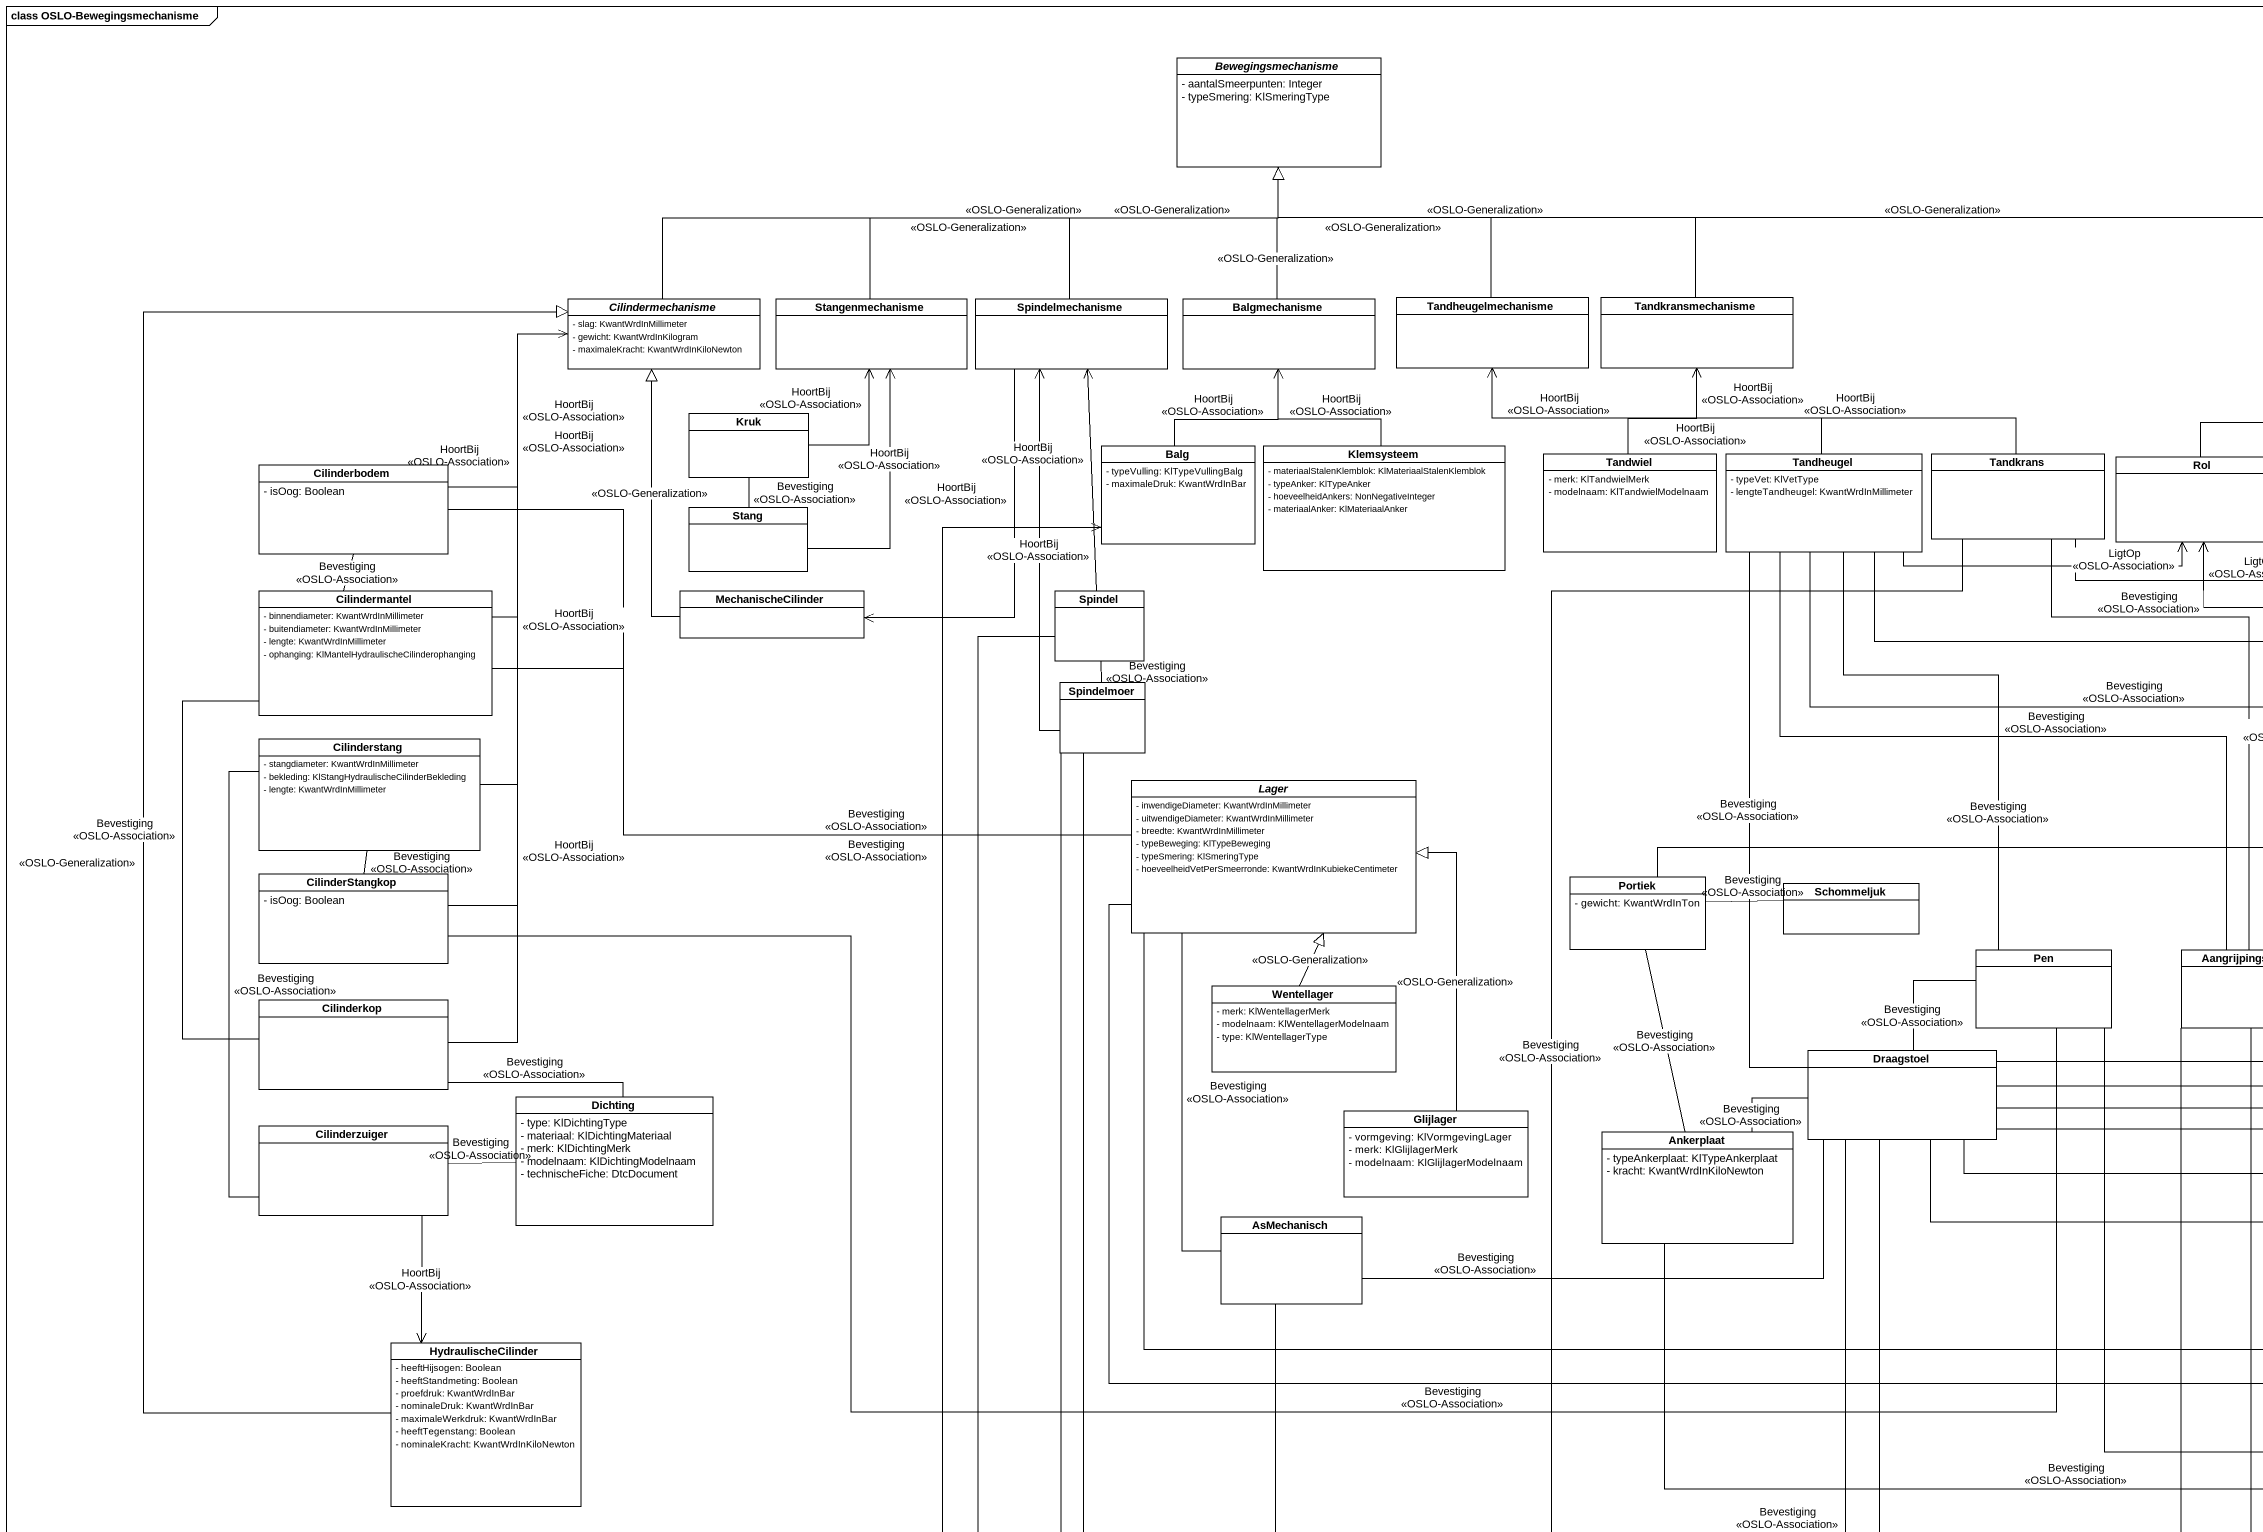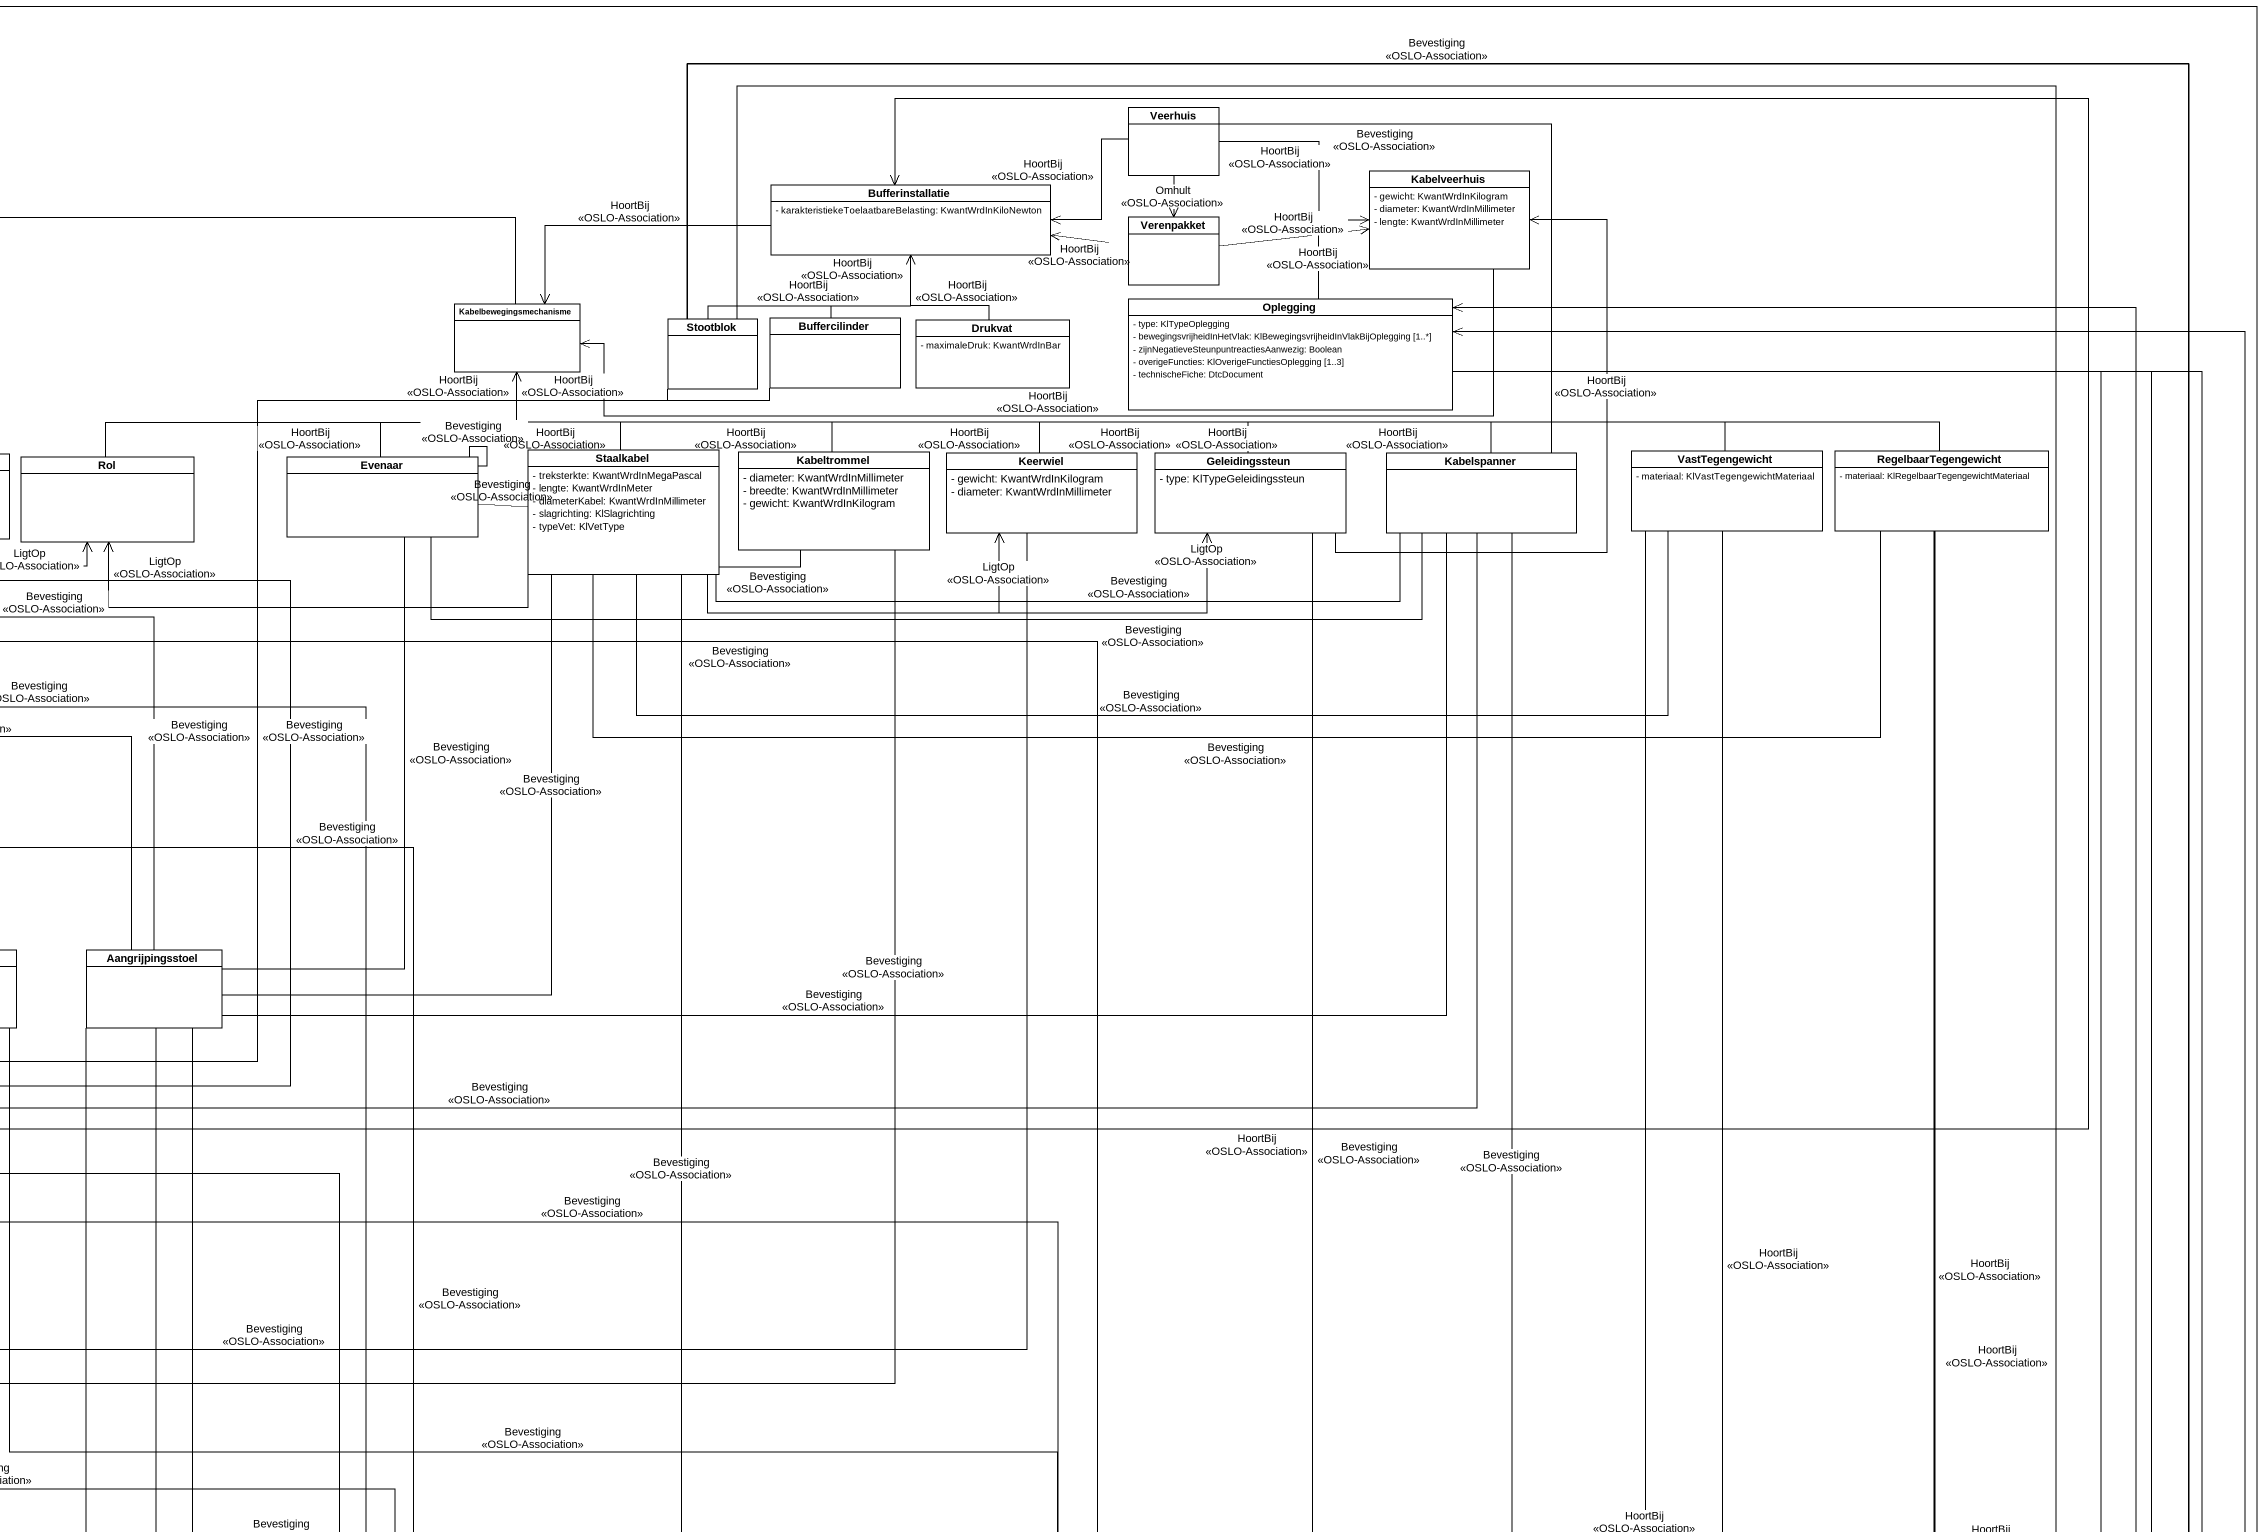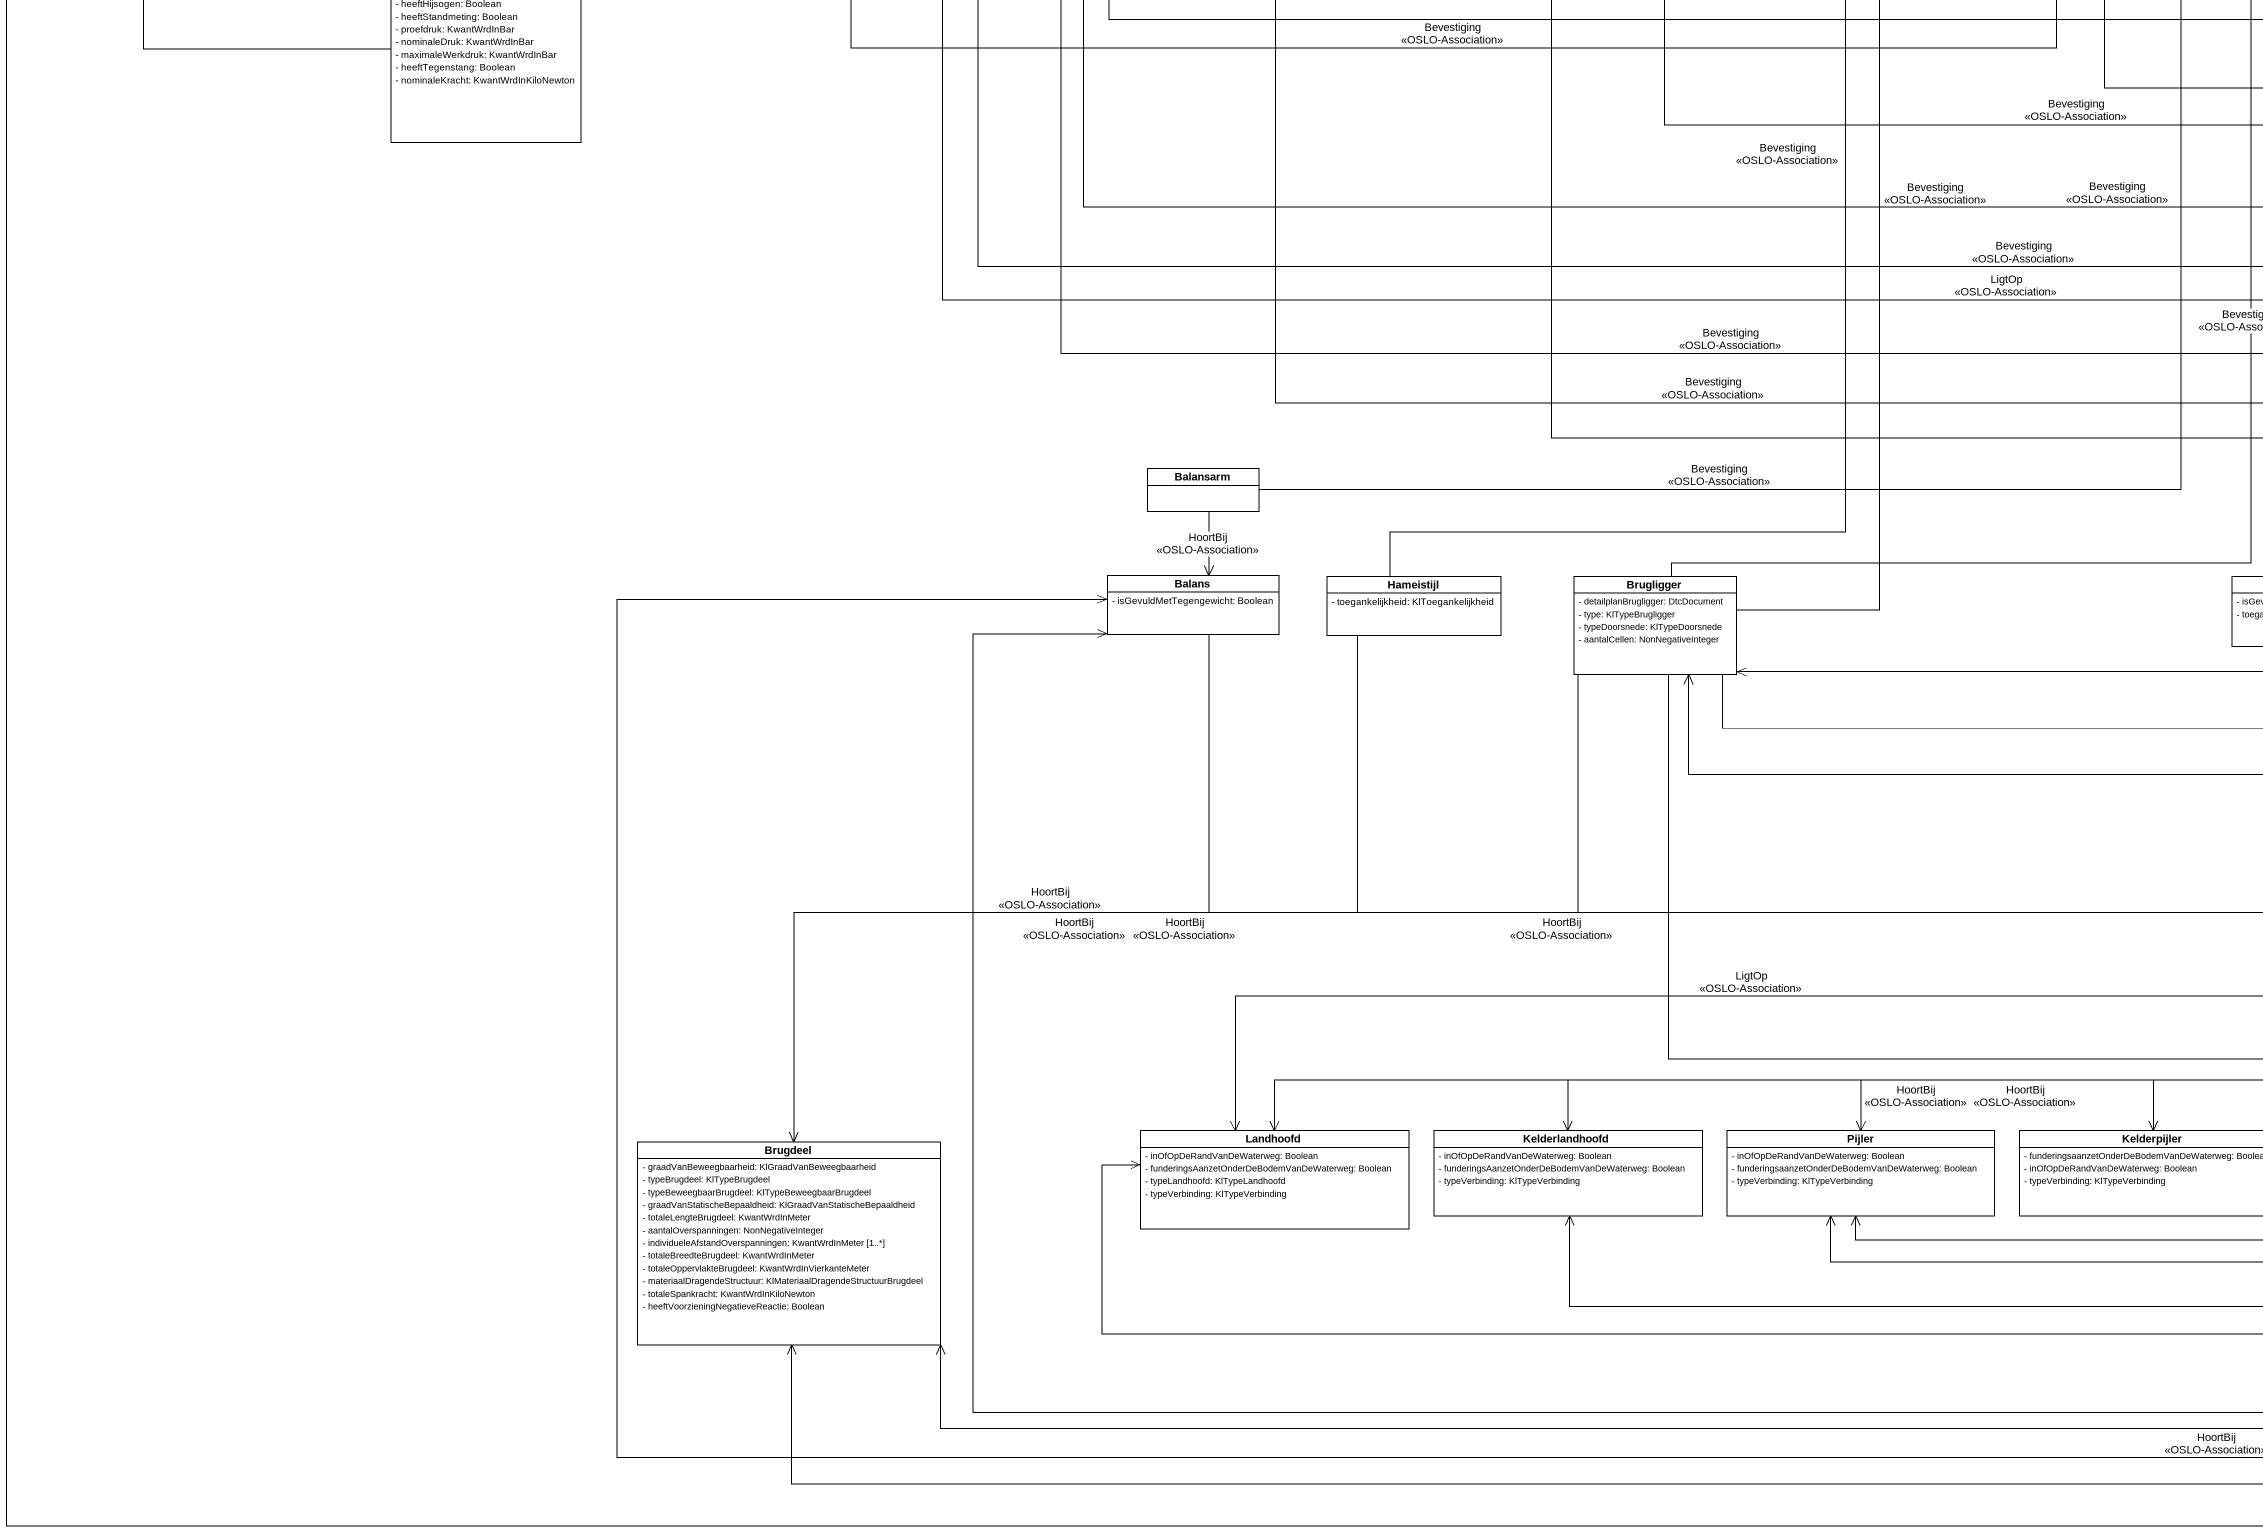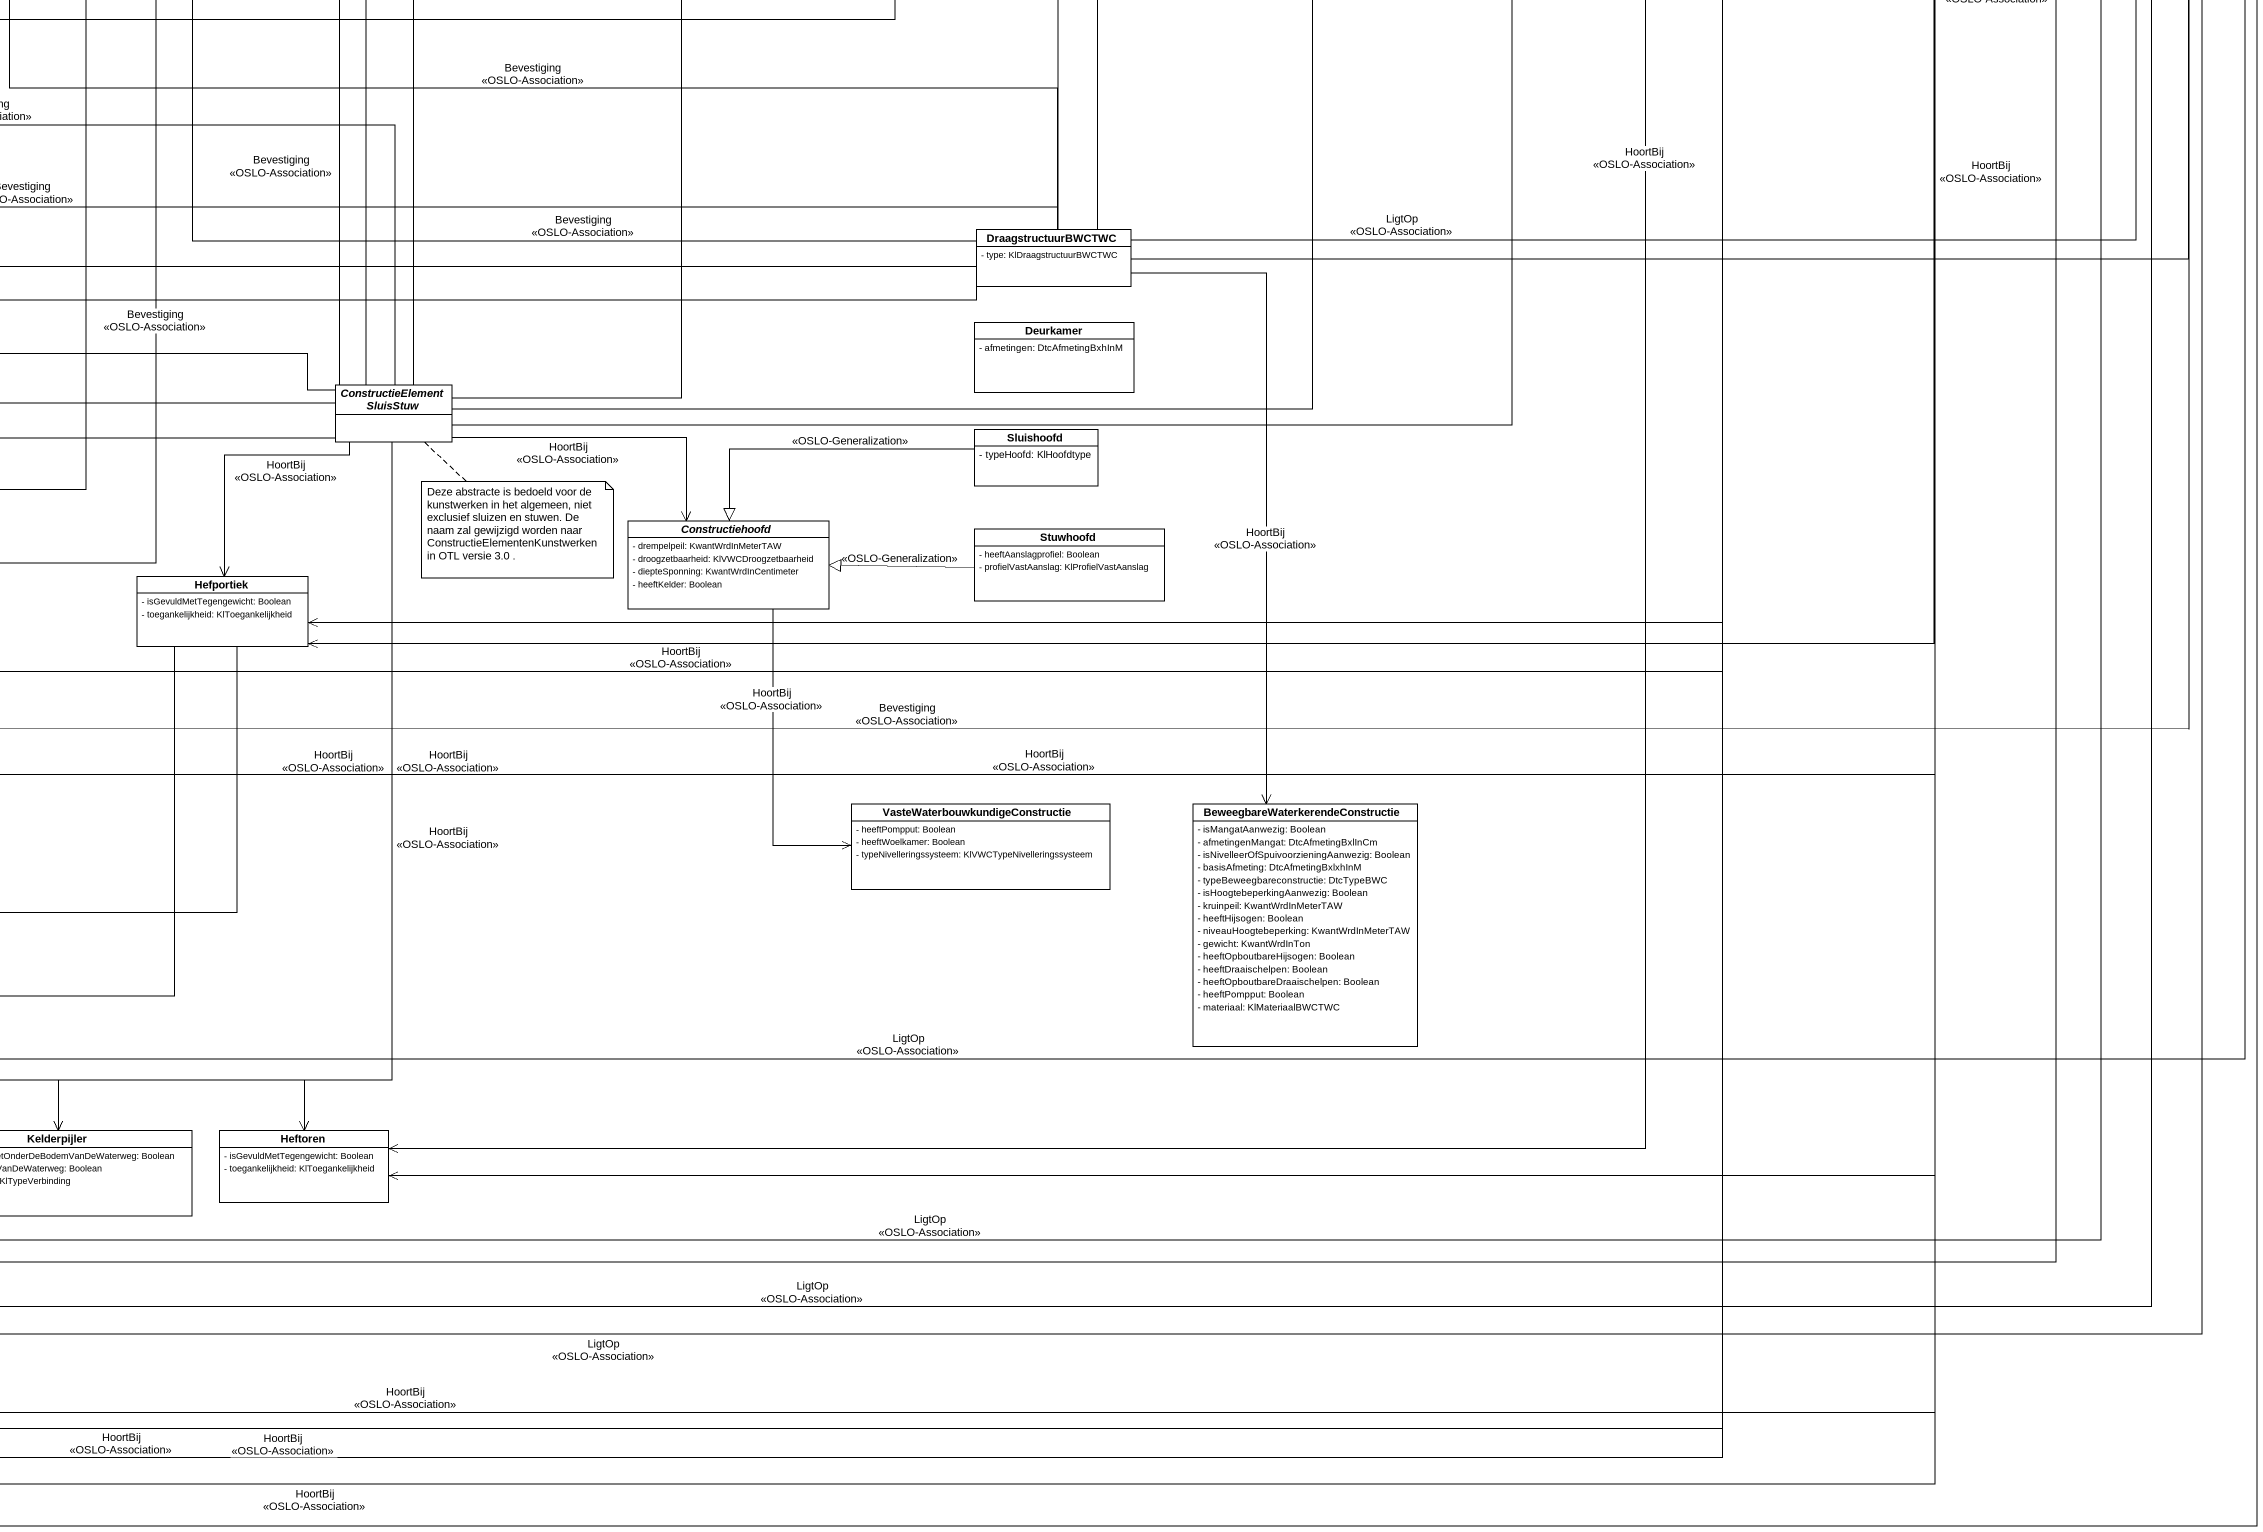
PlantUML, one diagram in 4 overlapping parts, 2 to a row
@startuml
mainframe class OSLO-Bewegingsmechanisme
hide circle
hide empty members
skinparam classAttributeIconSize 0
abstract class Bewegingsmechanisme #FFFFFF {
  - aantalSmeerpunten: Integer
  - typeSmering: KlSmeringType
}
class Veerhuis #FFFFFF
class Bufferinstallatie #FFFFFF {
  - karakteristiekeToelaatbareBelasting: KwantWrdInKiloNewton
}
class Kabelveerhuis #FFFFFF {
  - gewicht: KwantWrdInKilogram
  - diameter: KwantWrdInMillimeter
  - lengte: KwantWrdInMillimeter
}
class Verenpakket #FFFFFF
abstract class Cilindermechanisme #FFFFFF {
  - slag: KwantWrdInMillimeter
  - gewicht: KwantWrdInKilogram
  - maximaleKracht: KwantWrdInKiloNewton
}
class Stangenmechanisme #FFFFFF
class Spindelmechanisme #FFFFFF
class Balgmechanisme #FFFFFF
class Tandheugelmechanisme #FFFFFF
class Tandkransmechanisme #FFFFFF
class Kabelbewegingsmechanisme #FFFFFF
class Stootblok #FFFFFF
class Buffercilinder #FFFFFF
class Drukvat #FFFFFF {
  - maximaleDruk: KwantWrdInBar
}
class Oplegging #FFFFFF {
  - type: KlTypeOplegging
  - bewegingsvrijheidInHetVlak: KlBewegingsvrijheidInVlakBijOplegging [1..*]
  - zijnNegatieveSteunpuntreactiesAanwezig: Boolean
  - overigeFuncties: KlOverigeFunctiesOplegging [1..3]
  - technischeFiche: DtcDocument
}
class Kruk #FFFFFF
class Cilinderbodem #FFFFFF {
  - isOog: Boolean
}
class Balg #FFFFFF {
  - typeVulling: KlTypeVullingBalg
  - maximaleDruk: KwantWrdInBar
}
class Klemsysteem #FFFFFF {
  - materiaalStalenKlemblok: KlMateriaalStalenKlemblok
  - typeAnker: KlTypeAnker
  - hoeveelheidAnkers: NonNegativeInteger
  - materiaalAnker: KlMateriaalAnker
}
class Tandwiel #FFFFFF {
  - merk: KlTandwielMerk
  - modelnaam: KlTandwielModelnaam
}
class Tandheugel #FFFFFF {
  - typeVet: KlVetType
  - lengteTandheugel: KwantWrdInMillimeter
}
class Tandkrans #FFFFFF
class Rol #FFFFFF
class Evenaar #FFFFFF
class Staalkabel #FFFFFF {
  - treksterkte: KwantWrdInMegaPascal
  - lengte: KwantWrdInMeter
  - diameterKabel: KwantWrdInMillimeter
  - slagrichting: KlSlagrichting
  - typeVet: KlVetType
}
class Kabeltrommel #FFFFFF {
  - diameter: KwantWrdInMillimeter
  - breedte: KwantWrdInMillimeter
  - gewicht: KwantWrdInKilogram
}
class Keerwiel #FFFFFF {
  - gewicht: KwantWrdInKilogram
  - diameter: KwantWrdInMillimeter
}
class Geleidingssteun #FFFFFF {
  - type: KlTypeGeleidingssteun
}
class Kabelspanner #FFFFFF
class VastTegengewicht #FFFFFF {
  - materiaal: KlVastTegengewichtMateriaal
}
class RegelbaarTegengewicht #FFFFFF {
  - materiaal: KlRegelbaarTegengewichtMateriaal
}
class Stang #FFFFFF
class Cilindermantel #FFFFFF {
  - binnendiameter: KwantWrdInMillimeter
  - buitendiameter: KwantWrdInMillimeter
  - lengte: KwantWrdInMillimeter
  - ophanging: KlMantelHydraulischeCilinderophanging
}
class MechanischeCilinder #FFFFFF
class Spindel #FFFFFF
class Spindelmoer #FFFFFF
class Cilinderstang #FFFFFF {
  - stangdiameter: KwantWrdInMillimeter
  - bekleding: KlStangHydraulischeCilinderBekleding
  - lengte: KwantWrdInMillimeter
}
abstract class Lager #FFFFFF {
  - inwendigeDiameter: KwantWrdInMillimeter
  - uitwendigeDiameter: KwantWrdInMillimeter
  - breedte: KwantWrdInMillimeter
  - typeBeweging: KlTypeBeweging
  - typeSmering: KlSmeringType
  - hoeveelheidVetPerSmeerronde: KwantWrdInKubiekeCentimeter
}
class CilinderStangkop #FFFFFF {
  - isOog: Boolean
}
class Portiek #FFFFFF {
  - gewicht: KwantWrdInTon
}
class Schommeljuk #FFFFFF
class Pen #FFFFFF
class Aangrijpingsstoel #FFFFFF
class Cilinderkop #FFFFFF
class Wentellager #FFFFFF {
  - merk: KlWentellagerMerk
  - modelnaam: KlWentellagerModelnaam
  - type: KlWentellagerType
}
class Draagstoel #FFFFFF
class Dichting #FFFFFF {
  - type: KlDichtingType
  - materiaal: KlDichtingMateriaal
  - merk: KlDichtingMerk
  - modelnaam: KlDichtingModelnaam
  - technischeFiche: DtcDocument
}
class Cilinderzuiger #FFFFFF
class Glijlager #FFFFFF {
  - vormgeving: KlVormgevingLager
  - merk: KlGlijlagerMerk
  - modelnaam: KlGlijlagerModelnaam
}
class Ankerplaat #FFFFFF {
  - typeAnkerplaat: KlTypeAnkerplaat
  - kracht: KwantWrdInKiloNewton
}
class AsMechanisch #FFFFFF
class HydraulischeCilinder #FFFFFF {
  - heeftHijsogen: Boolean
  - heeftStandmeting: Boolean
  - proefdruk: KwantWrdInBar
  - nominaleDruk: KwantWrdInBar
  - maximaleWerkdruk: KwantWrdInBar
  - heeftTegenstang: Boolean
  - nominaleKracht: KwantWrdInKiloNewton
}
class DraagstructuurBWCTWC #FFFFFF {
  - type: KlDraagstructuurBWCTWC
}
class Deurkamer #FFFFFF {
  - afmetingen: DtcAfmetingBxhInM
}
abstract class ConstructieElementSluisStuw #FFFFFF
class Balansarm #FFFFFF
class Sluishoofd #FFFFFF {
  - typeHoofd: KlHoofdtype
}
abstract class Constructiehoofd #FFFFFF {
  - drempelpeil: KwantWrdInMeterTAW
  - droogzetbaarheid: KlVWCDroogzetbaarheid
  - diepteSponning: KwantWrdInCentimeter
  - heeftKelder: Boolean
}
class Stuwhoofd #FFFFFF {
  - heeftAanslagprofiel: Boolean
  - profielVastAanslag: KlProfielVastAanslag
}
class Balans #FFFFFF {
  - isGevuldMetTegengewicht: Boolean
}
class Hameistijl #FFFFFF {
  - toegankelijkheid: KlToegankelijkheid
}
class Brugligger #FFFFFF {
  - detailplanBrugligger: DtcDocument
  - type: KlTypeBrugligger
  - typeDoorsnede: KlTypeDoorsnede
  - aantalCellen: NonNegativeInteger
}
class Hefportiek #FFFFFF {
  - isGevuldMetTegengewicht: Boolean
  - toegankelijkheid: KlToegankelijkheid
}
class "VasteWaterbouwkundigeConstructie" as VasteWaterbouwkundigeConstru #FFFFFF {
  - heeftPompput: Boolean
  - heeftWoelkamer: Boolean
  - typeNivelleringssysteem: KlVWCTypeNivelleringssysteem
}
class "BeweegbareWaterkerendeConstructie" as BeweegbareWaterkerendeConstr #FFFFFF {
  - isMangatAanwezig: Boolean
  - afmetingenMangat: DtcAfmetingBxlInCm
  - isNivelleerOfSpuivoorzieningAanwezig: Boolean
  - basisAfmeting: DtcAfmetingBxlxhInM
  - typeBeweegbareconstructie: DtcTypeBWC
  - isHoogtebeperkingAanwezig: Boolean
  - kruinpeil: KwantWrdInMeterTAW
  - heeftHijsogen: Boolean
  - niveauHoogtebeperking: KwantWrdInMeterTAW
  - gewicht: KwantWrdInTon
  - heeftOpboutbareHijsogen: Boolean
  - heeftDraaischelpen: Boolean
  - heeftOpboutbareDraaischelpen: Boolean
  - heeftPompput: Boolean
  - materiaal: KlMateriaalBWCTWC
}
class Brugdeel #FFFFFF {
  - graadVanBeweegbaarheid: KlGraadVanBeweegbaarheid
  - typeBrugdeel: KlTypeBrugdeel
  - typeBeweegbaarBrugdeel: KlTypeBeweegbaarBrugdeel
  - graadVanStatischeBepaaldheid: KlGraadVanStatischeBepaaldheid
  - totaleLengteBrugdeel: KwantWrdInMeter
  - aantalOverspanningen: NonNegativeInteger
  - individueleAfstandOverspanningen: KwantWrdInMeter [1..*]
  - totaleBreedteBrugdeel: KwantWrdInMeter
  - totaleOppervlakteBrugdeel: KwantWrdInVierkanteMeter
  - materiaalDragendeStructuur: KlMateriaalDragendeStructuurBrugdeel
  - totaleSpankracht: KwantWrdInKiloNewton
  - heeftVoorzieningNegatieveReactie: Boolean
}
class Landhoofd #FFFFFF {
  - inOfOpDeRandVanDeWaterweg: Boolean
  - funderingsAanzetOnderDeBodemVanDeWaterweg: Boolean
  - typeLandhoofd: KlTypeLandhoofd
  - typeVerbinding: KlTypeVerbinding
}
class Kelderlandhoofd #FFFFFF {
  - inOfOpDeRandVanDeWaterweg: Boolean
  - funderingsAanzetOnderDeBodemVanDeWaterweg: Boolean
  - typeVerbinding: KlTypeVerbinding
}
class Pijler #FFFFFF {
  - inOfOpDeRandVanDeWaterweg: Boolean
  - funderingsaanzetOnderDeBodemVanDeWaterweg: Boolean
  - typeVerbinding: KlTypeVerbinding
}
class Kelderpijler #FFFFFF {
  - funderingsaanzetOnderDeBodemVanDeWaterweg: Boolean
  - inOfOpDeRandVanDeWaterweg: Boolean
  - typeVerbinding: KlTypeVerbinding
}
class Heftoren #FFFFFF {
  - isGevuldMetTegengewicht: Boolean
  - toegankelijkheid: KlToegankelijkheid
}
Veerhuis -left-> Bufferinstallatie : HoortBij\n<<OSLO-Association>>
Veerhuis -right-> Kabelveerhuis : HoortBij\n<<OSLO-Association>>
Veerhuis --> Verenpakket : Omhult\n<<OSLO-Association>>
Bufferinstallatie -left-> Kabelbewegingsmechanisme : HoortBij\n<<OSLO-Association>>
Kabelveerhuis -left-> Kabelbewegingsmechanisme : HoortBij\n<<OSLO-Association>>
Verenpakket -left-> Bufferinstallatie : HoortBij\n<<OSLO-Association>>
Verenpakket -right-> Kabelveerhuis : HoortBij\n<<OSLO-Association>>
Cilindermechanisme -right-|> Bewegingsmechanisme : <<OSLO-Generalization>>
Stangenmechanisme -right-|> Bewegingsmechanisme : <<OSLO-Generalization>>
Spindelmechanisme -up-|> Bewegingsmechanisme : <<OSLO-Generalization>>
Spindelmechanisme --> MechanischeCilinder : HoortBij\n<<OSLO-Association>>
Balgmechanisme -up-|> Bewegingsmechanisme : <<OSLO-Generalization>>
Tandheugelmechanisme -up-|> Bewegingsmechanisme : <<OSLO-Generalization>>
Tandkransmechanisme -left-|> Bewegingsmechanisme : <<OSLO-Generalization>>
Kabelbewegingsmechanisme -left-|> Bewegingsmechanisme : <<OSLO-Generalization>>
Stootblok -up-> Bufferinstallatie : HoortBij\n<<OSLO-Association>>
Stootblok -- Brugligger : Bevestiging\n<<OSLO-Association>>
Stootblok --> Pijler : HoortBij\n<<OSLO-Association>>
Buffercilinder -up-> Bufferinstallatie : HoortBij\n<<OSLO-Association>>
Drukvat -up-> Bufferinstallatie : HoortBij\n<<OSLO-Association>>
Oplegging -up-> Kabelveerhuis : HoortBij\n<<OSLO-Association>>
Oplegging --> Landhoofd : LigtOp\n<<OSLO-Association>>
Oplegging --> Kelderlandhoofd : LigtOp\n<<OSLO-Association>>
Oplegging --> Pijler : LigtOp\n<<OSLO-Association>>
Kruk -up-> Stangenmechanisme : HoortBij\n<<OSLO-Association>>
Kruk -- Stang : Bevestiging\n<<OSLO-Association>>
Cilinderbodem -right-> Cilindermechanisme : HoortBij\n<<OSLO-Association>>
Cilinderbodem -- Cilindermantel : Bevestiging\n<<OSLO-Association>>
Cilinderbodem -right- Lager : Bevestiging\n<<OSLO-Association>>
Balg -up-> Balgmechanisme : HoortBij\n<<OSLO-Association>>
Klemsysteem -up-> Balgmechanisme : HoortBij\n<<OSLO-Association>>
Tandwiel -up-> Tandheugelmechanisme : HoortBij\n<<OSLO-Association>>
Tandwiel -up-> Tandkransmechanisme : HoortBij\n<<OSLO-Association>>
Tandheugel -left-> Tandheugelmechanisme : HoortBij\n<<OSLO-Association>>
Tandheugel -right-> Rol : LigtOp\n<<OSLO-Association>>
Tandheugel -- Draagstoel : Bevestiging\n<<OSLO-Association>>
Tandheugel -- DraagstructuurBWCTWC : Bevestiging\n<<OSLO-Association>>
Tandheugel -- ConstructieElementSluisStuw : Bevestiging\n<<OSLO-Association>>
Tandkrans -left-> Tandkransmechanisme : HoortBij\n<<OSLO-Association>>
Tandkrans -- Aangrijpingsstoel : Bevestiging\n<<OSLO-Association>>
Rol -right-> Kabelbewegingsmechanisme : HoortBij\n<<OSLO-Association>>
Evenaar -up-> Kabelbewegingsmechanisme : HoortBij\n<<OSLO-Association>>
Evenaar -- Evenaar : Bevestiging\n<<OSLO-Association>>
Evenaar -right- Staalkabel : Bevestiging\n<<OSLO-Association>>
Staalkabel -up-> Kabelbewegingsmechanisme : HoortBij\n<<OSLO-Association>>
Staalkabel -left-> Rol : LigtOp\n<<OSLO-Association>>
Staalkabel -right- Kabeltrommel : Bevestiging\n<<OSLO-Association>>
Staalkabel -right-> Keerwiel : LigtOp\n<<OSLO-Association>>
Staalkabel -right-> Geleidingssteun : LigtOp\n<<OSLO-Association>>
Kabeltrommel -left-> Kabelbewegingsmechanisme : HoortBij\n<<OSLO-Association>>
Kabeltrommel -left- Lager : Bevestiging\n<<OSLO-Association>>
Keerwiel -left-> Kabelbewegingsmechanisme : HoortBij\n<<OSLO-Association>>
Keerwiel -left- Lager : Bevestiging\n<<OSLO-Association>>
Geleidingssteun -up-> Kabelveerhuis : HoortBij\n<<OSLO-Association>>
Geleidingssteun -left-> Kabelbewegingsmechanisme : HoortBij\n<<OSLO-Association>>
Kabelspanner -up- Veerhuis : Bevestiging\n<<OSLO-Association>>
Kabelspanner -left-> Kabelbewegingsmechanisme : HoortBij\n<<OSLO-Association>>
Kabelspanner -left- Evenaar : Bevestiging\n<<OSLO-Association>>
Kabelspanner -left- Staalkabel : Bevestiging\n<<OSLO-Association>>
VastTegengewicht -left-> Kabelbewegingsmechanisme : HoortBij\n<<OSLO-Association>>
VastTegengewicht -left- Staalkabel : Bevestiging\n<<OSLO-Association>>
VastTegengewicht -left-> Balans : HoortBij\n<<OSLO-Association>>
VastTegengewicht --> Brugligger : HoortBij\n<<OSLO-Association>>
VastTegengewicht --> Hefportiek : HoortBij\n<<OSLO-Association>>
VastTegengewicht --> Brugdeel : HoortBij\n<<OSLO-Association>>
VastTegengewicht --> Heftoren : HoortBij\n<<OSLO-Association>>
RegelbaarTegengewicht -left-> Kabelbewegingsmechanisme : HoortBij\n<<OSLO-Association>>
RegelbaarTegengewicht -left- Staalkabel : Bevestiging\n<<OSLO-Association>>
RegelbaarTegengewicht -left-> Balans : HoortBij\n<<OSLO-Association>>
RegelbaarTegengewicht --> Brugligger : HoortBij\n<<OSLO-Association>>
RegelbaarTegengewicht --> Hefportiek : HoortBij\n<<OSLO-Association>>
RegelbaarTegengewicht --> Brugdeel : HoortBij\n<<OSLO-Association>>
RegelbaarTegengewicht --> Heftoren : HoortBij\n<<OSLO-Association>>
Stang -up-> Stangenmechanisme : HoortBij\n<<OSLO-Association>>
Cilindermantel -up-> Cilindermechanisme : HoortBij\n<<OSLO-Association>>
Cilindermantel -right- Lager : Bevestiging\n<<OSLO-Association>>
MechanischeCilinder -up-|> Cilindermechanisme : <<OSLO-Generalization>>
Spindel -up-> Spindelmechanisme : HoortBij\n<<OSLO-Association>>
Spindel -- Spindelmoer : Bevestiging\n<<OSLO-Association>>
Spindelmoer -up-> Spindelmechanisme : HoortBij\n<<OSLO-Association>>
Spindelmoer -- ConstructieElementSluisStuw : Bevestiging\n<<OSLO-Association>>
Cilinderstang -up-> Cilindermechanisme : HoortBij\n<<OSLO-Association>>
Lager -- AsMechanisch : Bevestiging\n<<OSLO-Association>>
CilinderStangkop -up-> Cilindermechanisme : HoortBij\n<<OSLO-Association>>
CilinderStangkop -up- Cilinderstang : Bevestiging\n<<OSLO-Association>>
Portiek -right- Schommeljuk : Bevestiging\n<<OSLO-Association>>
Pen -up- Tandheugel : Bevestiging\n<<OSLO-Association>>
Pen -left- CilinderStangkop : Bevestiging\n<<OSLO-Association>>
Pen -- Draagstoel : Bevestiging\n<<OSLO-Association>>
Aangrijpingsstoel -up- Tandheugel : Bevestiging\n<<OSLO-Association>>
Aangrijpingsstoel -up- Evenaar : Bevestiging\n<<OSLO-Association>>
Aangrijpingsstoel -up- Staalkabel : Bevestiging\n<<OSLO-Association>>
Aangrijpingsstoel -right- Kabelspanner : Bevestiging\n<<OSLO-Association>>
Aangrijpingsstoel -- DraagstructuurBWCTWC : Bevestiging\n<<OSLO-Association>>
Aangrijpingsstoel -- Brugligger : Bevestiging\n<<OSLO-Association>>
Cilinderkop -up-> Cilindermechanisme : HoortBij\n<<OSLO-Association>>
Cilinderkop -up- Cilindermantel : Bevestiging\n<<OSLO-Association>>
Wentellager -up-|> Lager : <<OSLO-Generalization>>
Draagstoel -up-> Bufferinstallatie : HoortBij\n<<OSLO-Association>>
Draagstoel -up- Stootblok : Bevestiging\n<<OSLO-Association>>
Draagstoel -up- Buffercilinder : Bevestiging\n<<OSLO-Association>>
Draagstoel -up- Tandkrans : Bevestiging\n<<OSLO-Association>>
Draagstoel -right- Kabelspanner : Bevestiging\n<<OSLO-Association>>
Draagstoel -right- DraagstructuurBWCTWC : Bevestiging\n<<OSLO-Association>>
Draagstoel -- ConstructieElementSluisStuw : Bevestiging\n<<OSLO-Association>>
Draagstoel -- Brugligger : Bevestiging\n<<OSLO-Association>>
Dichting -left- Cilinderkop : Bevestiging\n<<OSLO-Association>>
Dichting -left- Cilinderzuiger : Bevestiging\n<<OSLO-Association>>
Cilinderzuiger -up- Cilinderstang : Bevestiging\n<<OSLO-Association>>
Cilinderzuiger --> HydraulischeCilinder : HoortBij\n<<OSLO-Association>>
Glijlager -up-|> Lager : <<OSLO-Generalization>>
Ankerplaat -up- Portiek : Bevestiging\n<<OSLO-Association>>
Ankerplaat -right- Draagstoel : Bevestiging\n<<OSLO-Association>>
Ankerplaat -- ConstructieElementSluisStuw : Bevestiging\n<<OSLO-Association>>
AsMechanisch -right- Draagstoel : Bevestiging\n<<OSLO-Association>>
AsMechanisch -right- ConstructieElementSluisStuw : Bevestiging\n<<OSLO-Association>>
HydraulischeCilinder -up-|> Cilindermechanisme : <<OSLO-Generalization>>
DraagstructuurBWCTWC -up- Stootblok : Bevestiging\n<<OSLO-Association>>
DraagstructuurBWCTWC -up-> Oplegging : LigtOp\n<<OSLO-Association>>
DraagstructuurBWCTWC -left-> Balg : LigtOp\n<<OSLO-Association>>
DraagstructuurBWCTWC -left- Spindel : Bevestiging\n<<OSLO-Association>>
DraagstructuurBWCTWC -left- Spindelmoer : Bevestiging\n<<OSLO-Association>>
DraagstructuurBWCTWC -left- Pen : Bevestiging\n<<OSLO-Association>>
DraagstructuurBWCTWC --> BeweegbareWaterkerendeConstr : HoortBij\n<<OSLO-Association>>
ConstructieElementSluisStuw -up- Tandkrans : Bevestiging\n<<OSLO-Association>>
ConstructieElementSluisStuw -up- Staalkabel : Bevestiging\n<<OSLO-Association>>
ConstructieElementSluisStuw -up- Geleidingssteun : Bevestiging\n<<OSLO-Association>>
ConstructieElementSluisStuw -up- Kabelspanner : Bevestiging\n<<OSLO-Association>>
ConstructieElementSluisStuw -up- Portiek : Bevestiging\n<<OSLO-Association>>
ConstructieElementSluisStuw -right-> Constructiehoofd : HoortBij\n<<OSLO-Association>>
ConstructieElementSluisStuw --> Hefportiek : HoortBij\n<<OSLO-Association>>
ConstructieElementSluisStuw --> Landhoofd : HoortBij\n<<OSLO-Association>>
ConstructieElementSluisStuw --> Kelderlandhoofd : HoortBij\n<<OSLO-Association>>
ConstructieElementSluisStuw --> Pijler : HoortBij\n<<OSLO-Association>>
ConstructieElementSluisStuw --> Kelderpijler : HoortBij\n<<OSLO-Association>>
ConstructieElementSluisStuw --> Heftoren : HoortBij\n<<OSLO-Association>>
Balansarm -up- Aangrijpingsstoel : Bevestiging\n<<OSLO-Association>>
Balansarm --> Balans : HoortBij\n<<OSLO-Association>>
Sluishoofd -left-|> Constructiehoofd : <<OSLO-Generalization>>
Constructiehoofd --> VasteWaterbouwkundigeConstru : HoortBij\n<<OSLO-Association>>
Stuwhoofd -left-|> Constructiehoofd : <<OSLO-Generalization>>
Balans --> Brugdeel : HoortBij\n<<OSLO-Association>>
Hameistijl -up- Draagstoel : Bevestiging\n<<OSLO-Association>>
Hameistijl --> Brugdeel : HoortBij\n<<OSLO-Association>>
Brugligger -up-> Oplegging : LigtOp\n<<OSLO-Association>>
Brugligger --> Brugdeel : HoortBij\n<<OSLO-Association>>
Hefportiek -left-> Brugdeel : HoortBij\n<<OSLO-Association>>
Hefportiek -left-> Landhoofd : LigtOp\n<<OSLO-Association>>
note bottom of ConstructieElementSluisStuw : Deze abstracte is bedoeld voor de kunstwerken in het algemeen, niet exclusief sluizen en stuwen. De naam zal gewijzigd worden naar ConstructieElementenKunstwerken in OTL versie 3.0 .
@enduml
